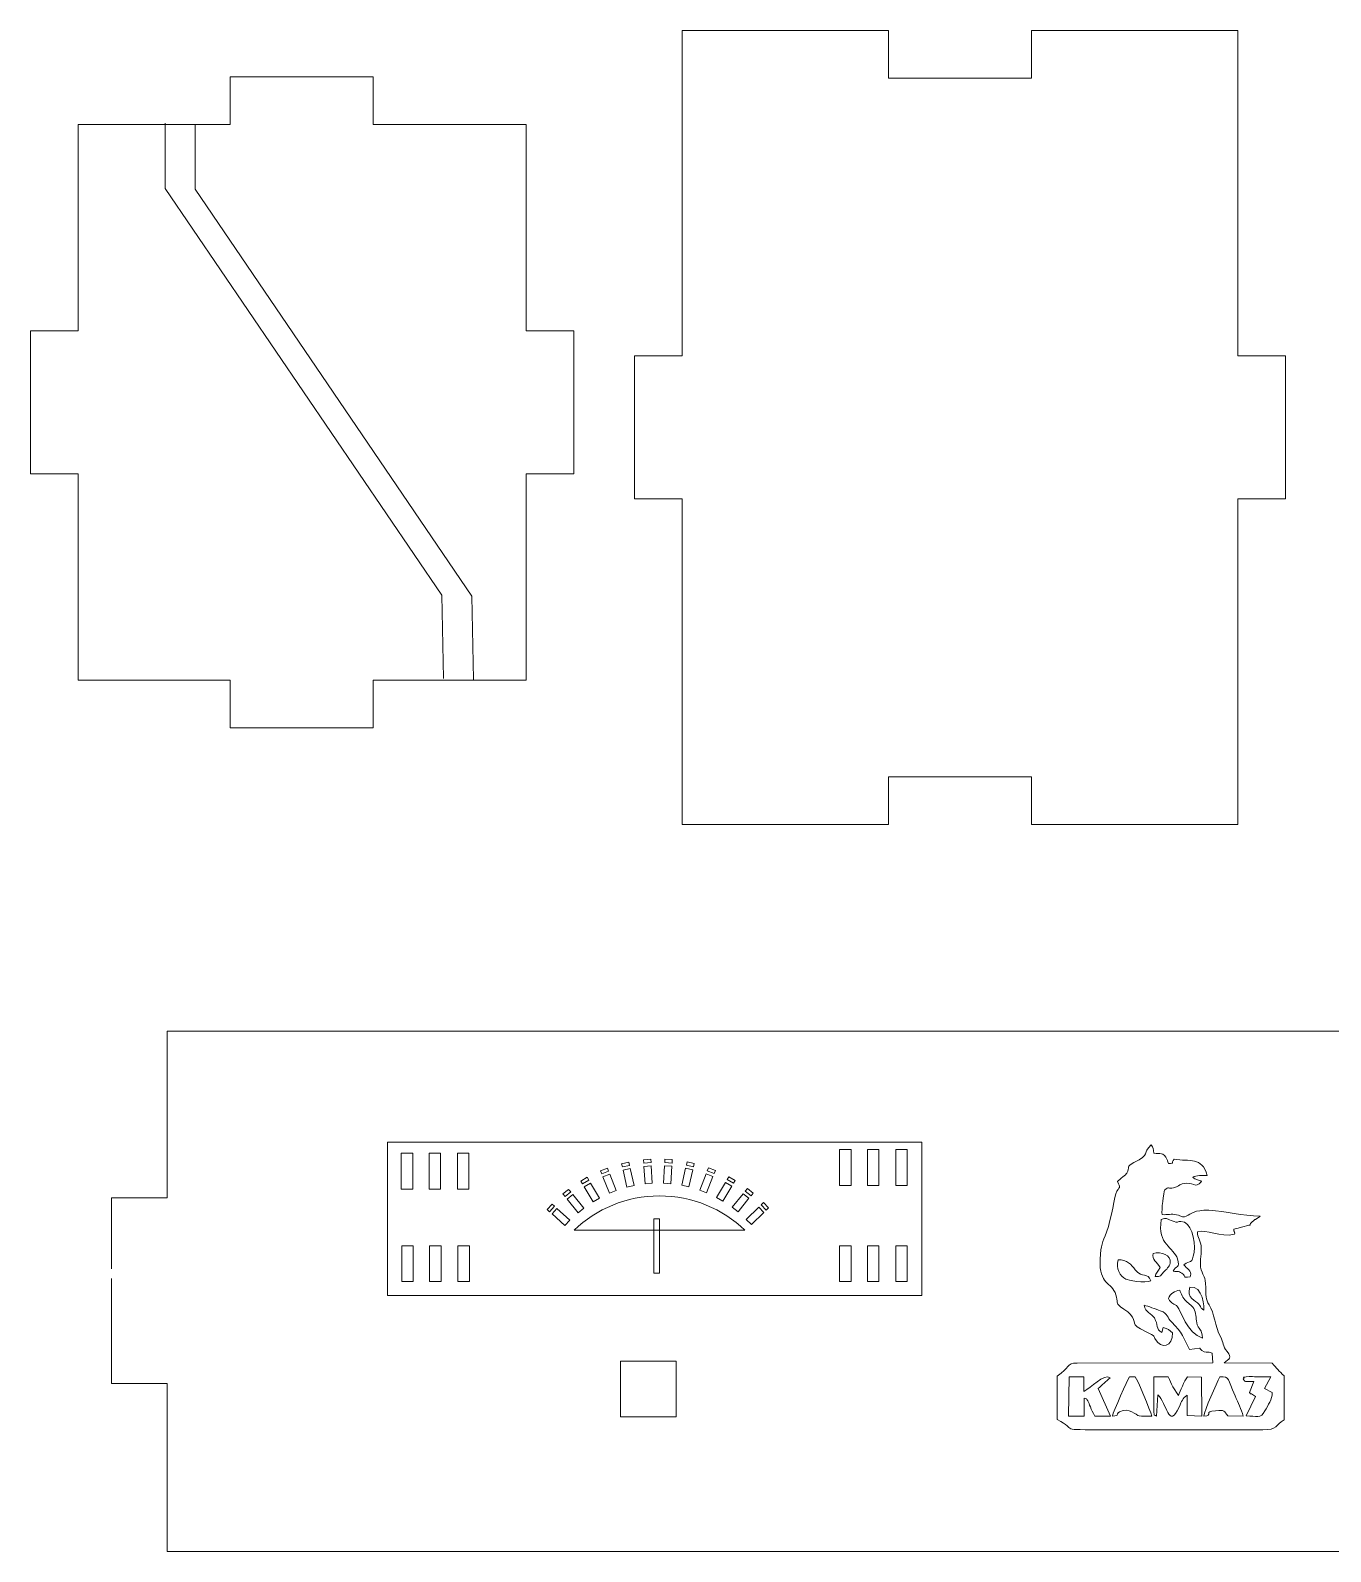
# Model space of a CAD drawing. Header units: centimetres. Extents: x -259 to 261, y 17 to 228.
# Drawn here: x -82.44 to -75.4, y 208.88 to 217.12 of the extents above; entities that cross this region are included whole.
import ezdxf

# ---------------------------------------------------------------- set-up
doc = ezdxf.new("R2010")
doc.units = ezdxf.units.CM
doc.header["$MEASUREMENT"] = 0
doc.layers.add('layer 1', color=7, linetype='Continuous')

msp = doc.modelspace()

# ---------------------------------------------------------------- linework, layer by layer
at = {"layer": 'layer 1', "color": 250, "lineweight": 9}
for points, knots in [([(-77.79334, 212.8159), (-77.79334, 212.8159), (-77.79334, 213.0739), (-77.79334, 213.0739), (-77.79334, 213.0739), (-77.79334, 213.0739), (-77.01934, 213.0739), (-77.01934, 213.0739), (-77.01934, 213.0739), (-77.01934, 213.0739), (-77.01934, 212.8159), (-77.01934, 212.8159), (-77.01934, 212.8159), (-77.01934, 212.8159), (-75.90134, 212.8159), (-75.90134, 212.8159), (-75.90134, 212.8159), (-75.90134, 212.8159), (-75.90134, 214.5789), (-75.90134, 214.5789), (-75.90134, 214.5789), (-75.90134, 214.5789), (-75.64334, 214.5789), (-75.64334, 214.5789), (-75.64334, 214.5789), (-75.64334, 214.5789), (-75.64334, 215.3529), (-75.64334, 215.3529), (-75.64334, 215.3529), (-75.64334, 215.3529), (-75.90134, 215.3529), (-75.90134, 215.3529), (-75.90134, 215.3529), (-75.90134, 215.3529), (-75.90134, 217.1159), (-75.90134, 217.1159), (-75.90134, 217.1159), (-75.90134, 217.1159), (-77.01934, 217.1159), (-77.01934, 217.1159), (-77.01934, 217.1159), (-77.01934, 217.1159), (-77.01934, 216.8579), (-77.01934, 216.8579), (-77.01934, 216.8579), (-77.01934, 216.8579), (-77.79334, 216.8579), (-77.79334, 216.8579), (-77.79334, 216.8579), (-77.79334, 216.8579), (-77.79334, 217.1159), (-77.79334, 217.1159), (-77.79334, 217.1159), (-77.79334, 217.1159), (-78.91134, 217.1159), (-78.91134, 217.1159), (-78.91134, 217.1159), (-78.91134, 217.1159), (-78.91134, 215.3529), (-78.91134, 215.3529), (-78.91134, 215.3529), (-78.91134, 215.3529), (-79.16934, 215.3529), (-79.16934, 215.3529), (-79.16934, 215.3529), (-79.16934, 215.3529), (-79.16934, 214.5789), (-79.16934, 214.5789), (-79.16934, 214.5789), (-79.16934, 214.5789), (-78.91134, 214.5789), (-78.91134, 214.5789), (-78.91134, 214.5789), (-78.91134, 214.5789), (-78.91134, 212.8159), (-78.91134, 212.8159), (-78.91134, 212.8159), (-78.91134, 212.8159), (-77.79334, 212.8159), (-77.79334, 212.8159)], [0, 0, 0, 0, 0.047619, 0.047619, 0.047619, 0.047619, 0.0952381, 0.0952381, 0.0952381, 0.0952381, 0.1428571, 0.1428571, 0.1428571, 0.1428571, 0.1904762, 0.1904762, 0.1904762, 0.1904762, 0.2380952, 0.2380952, 0.2380952, 0.2380952, 0.2857143, 0.2857143, 0.2857143, 0.2857143, 0.3333333, 0.3333333, 0.3333333, 0.3333333, 0.3809524, 0.3809524, 0.3809524, 0.3809524, 0.4285714, 0.4285714, 0.4285714, 0.4285714, 0.4761905, 0.4761905, 0.4761905, 0.4761905, 0.5238095, 0.5238095, 0.5238095, 0.5238095, 0.5714286, 0.5714286, 0.5714286, 0.5714286, 0.6190476, 0.6190476, 0.6190476, 0.6190476, 0.6666667, 0.6666667, 0.6666667, 0.6666667, 0.7142857, 0.7142857, 0.7142857, 0.7142857, 0.7619048, 0.7619048, 0.7619048, 0.7619048, 0.8095238, 0.8095238, 0.8095238, 0.8095238, 0.8571429, 0.8571429, 0.8571429, 0.8571429, 0.9047619, 0.9047619, 0.9047619, 0.9047619, 1, 1, 1, 1]), ([(-82.18498, 215.48892), (-82.18498, 215.48892), (-82.18498, 216.60692), (-82.18498, 216.60692), (-82.18498, 216.60692), (-82.18498, 216.60692), (-81.3602, 216.60692), (-81.3602, 216.60692), (-81.3602, 216.60692), (-81.3602, 216.60692), (-81.3602, 216.86492), (-81.3602, 216.86492), (-81.3602, 216.86492), (-81.3602, 216.86492), (-80.5862, 216.86492), (-80.5862, 216.86492), (-80.5862, 216.86492), (-80.5862, 216.86492), (-80.5862, 216.60692), (-80.5862, 216.60692), (-80.5862, 216.60692), (-80.5862, 216.60692), (-79.75713, 216.60692), (-79.75713, 216.60692), (-79.75713, 216.60692), (-79.75713, 216.60692), (-79.75713, 215.48892), (-79.75713, 215.48892), (-79.75713, 215.48892), (-79.75713, 215.48892), (-79.49914, 215.48892), (-79.49914, 215.48892), (-79.49914, 215.48892), (-79.49914, 215.48892), (-79.49914, 214.71492), (-79.49914, 214.71492), (-79.49914, 214.71492), (-79.49914, 214.71492), (-79.75713, 214.71492), (-79.75713, 214.71492), (-79.75713, 214.71492), (-79.75713, 214.71492), (-79.75713, 213.59692), (-79.75713, 213.59692), (-79.75713, 213.59692), (-79.75713, 213.59692), (-80.5862, 213.59692), (-80.5862, 213.59692), (-80.5862, 213.59692), (-80.5862, 213.59692), (-80.5862, 213.33892), (-80.5862, 213.33892), (-80.5862, 213.33892), (-80.5862, 213.33892), (-81.3602, 213.33892), (-81.3602, 213.33892), (-81.3602, 213.33892), (-81.3602, 213.33892), (-81.3602, 213.59692), (-81.3602, 213.59692), (-81.3602, 213.59692), (-81.3602, 213.59692), (-82.18498, 213.59692), (-82.18498, 213.59692), (-82.18498, 213.59692), (-82.18498, 213.59692), (-82.18498, 214.71492), (-82.18498, 214.71492), (-82.18498, 214.71492), (-82.18498, 214.71492), (-82.44298, 214.71492), (-82.44298, 214.71492), (-82.44298, 214.71492), (-82.44298, 214.71492), (-82.44298, 215.48892), (-82.44298, 215.48892), (-82.44298, 215.48892), (-82.44298, 215.48892), (-82.18498, 215.48892), (-82.18498, 215.48892)], [0, 0, 0, 0, 0.047619, 0.047619, 0.047619, 0.047619, 0.0952381, 0.0952381, 0.0952381, 0.0952381, 0.1428571, 0.1428571, 0.1428571, 0.1428571, 0.1904762, 0.1904762, 0.1904762, 0.1904762, 0.2380952, 0.2380952, 0.2380952, 0.2380952, 0.2857143, 0.2857143, 0.2857143, 0.2857143, 0.3333333, 0.3333333, 0.3333333, 0.3333333, 0.3809524, 0.3809524, 0.3809524, 0.3809524, 0.4285714, 0.4285714, 0.4285714, 0.4285714, 0.4761905, 0.4761905, 0.4761905, 0.4761905, 0.5238095, 0.5238095, 0.5238095, 0.5238095, 0.5714286, 0.5714286, 0.5714286, 0.5714286, 0.6190476, 0.6190476, 0.6190476, 0.6190476, 0.6666667, 0.6666667, 0.6666667, 0.6666667, 0.7142857, 0.7142857, 0.7142857, 0.7142857, 0.7619048, 0.7619048, 0.7619048, 0.7619048, 0.8095238, 0.8095238, 0.8095238, 0.8095238, 0.8571429, 0.8571429, 0.8571429, 0.8571429, 0.9047619, 0.9047619, 0.9047619, 0.9047619, 1, 1, 1, 1]), ([(-68.1186, 210.56806), (-68.1186, 210.56806), (-68.1186, 210.7946), (-68.1186, 210.7946), (-68.1186, 210.7946), (-68.1186, 210.7946), (-68.42049, 210.7946), (-68.42049, 210.7946), (-68.42049, 210.7946), (-68.42049, 210.7946), (-68.42049, 211.6954), (-68.42049, 211.6954), (-68.42049, 211.6954), (-68.42049, 211.6954), (-81.7023, 211.6954), (-81.7023, 211.6954), (-81.7023, 211.6954), (-81.7023, 211.6954), (-81.7023, 210.7946), (-81.7023, 210.7946), (-81.7023, 210.7946), (-81.7023, 210.7946), (-82.00414, 210.7946), (-82.00414, 210.7946), (-82.00414, 210.7946), (-82.00414, 210.7946), (-82.00414, 210.40879), (-82.00414, 210.40879)], [0, 0, 0, 0, 0.125, 0.125, 0.125, 0.125, 0.25, 0.25, 0.25, 0.25, 0.375, 0.375, 0.375, 0.375, 0.5, 0.5, 0.5, 0.5, 0.625, 0.625, 0.625, 0.625, 0.75, 0.75, 0.75, 0.75, 1, 1, 1, 1]), ([(-82.00414, 210.35718), (-82.00414, 210.35718), (-82.00414, 209.78815), (-82.00414, 209.78815), (-82.00414, 209.78815), (-82.00414, 209.78815), (-81.7023, 209.78815), (-81.7023, 209.78815), (-81.7023, 209.78815), (-81.7023, 209.78815), (-81.7023, 208.87798), (-81.7023, 208.87798), (-81.7023, 208.87798), (-81.7023, 208.87798), (-68.42049, 208.87798), (-68.42049, 208.87798), (-68.42049, 208.87798), (-68.42049, 208.87798), (-68.42049, 209.78815), (-68.42049, 209.78815), (-68.42049, 209.78815), (-68.42049, 209.78815), (-68.1186, 209.78815), (-68.1186, 209.78815), (-68.1186, 209.78815), (-68.1186, 209.78815), (-68.1186, 210.51646), (-68.1186, 210.51646)], [0, 0, 0, 0, 0.125, 0.125, 0.125, 0.125, 0.25, 0.25, 0.25, 0.25, 0.375, 0.375, 0.375, 0.375, 0.5, 0.5, 0.5, 0.5, 0.625, 0.625, 0.625, 0.625, 0.75, 0.75, 0.75, 0.75, 1, 1, 1, 1]), ([(-78.94363, 209.90863), (-78.94363, 209.90863), (-78.94363, 209.60681), (-78.94363, 209.60681), (-78.94363, 209.60681), (-78.94363, 209.60681), (-79.24551, 209.60681), (-79.24551, 209.60681), (-79.24551, 209.60681), (-79.24551, 209.60681), (-79.24551, 209.90863), (-79.24551, 209.90863), (-79.24551, 209.90863), (-79.24551, 209.90863), (-78.94363, 209.90863), (-78.94363, 209.90863)], [0, 0, 0, 0, 0.2, 0.2, 0.2, 0.2, 0.4, 0.4, 0.4, 0.4, 0.6, 0.6, 0.6, 0.6, 1, 1, 1, 1])]:
    msp.add_open_spline(points, degree=3, knots=knots, dxfattribs=at)
at = {"layer": 'layer 1', "color": 2, "lineweight": 9}
for points, knots in [([(-80.20484, 213.60624), (-80.20484, 213.60624), (-80.21463, 214.05676), (-80.21463, 214.05676), (-80.21463, 214.05676), (-80.21463, 214.05676), (-81.71311, 216.2604), (-81.71311, 216.2604), (-81.71311, 216.2604), (-81.71311, 216.2604), (-81.71311, 216.61298), (-81.71311, 216.61298)], [0, 0, 0, 0, 0.25, 0.25, 0.25, 0.25, 0.5, 0.5, 0.5, 0.5, 1, 1, 1, 1]), ([(-80.0416, 213.60134), (-80.0416, 213.60134), (-80.05139, 214.05186), (-80.05139, 214.05186), (-80.05139, 214.05186), (-80.05139, 214.05186), (-81.54988, 216.25551), (-81.54988, 216.25551), (-81.54988, 216.25551), (-81.54988, 216.25551), (-81.54988, 216.60808), (-81.54988, 216.60808)], [0, 0, 0, 0, 0.25, 0.25, 0.25, 0.25, 0.5, 0.5, 0.5, 0.5, 1, 1, 1, 1]), ([(-77.6127, 211.09452), (-77.6127, 211.09452), (-77.6127, 210.264), (-77.6127, 210.264), (-77.6127, 210.264), (-77.6127, 210.264), (-80.50817, 210.264), (-80.50817, 210.264), (-80.50817, 210.264), (-80.50817, 210.264), (-80.50817, 211.09452), (-80.50817, 211.09452), (-80.50817, 211.09452), (-80.50817, 211.09452), (-77.6127, 211.09452), (-77.6127, 211.09452)], [0, 0, 0, 0, 0.2, 0.2, 0.2, 0.2, 0.4, 0.4, 0.4, 0.4, 0.6, 0.6, 0.6, 0.6, 1, 1, 1, 1]), ([(-75.78409, 210.69102), (-75.78299, 210.69184), (-75.78094, 210.6935), (-75.77968, 210.69501), (-75.77968, 210.69501), (-75.88267, 210.69477), (-75.96109, 210.72327), (-76.05779, 210.72616), (-76.05779, 210.72616), (-76.14048, 210.72863), (-76.14969, 210.70812), (-76.18203, 210.69413), (-76.18203, 210.69413), (-76.20724, 210.68323), (-76.20355, 210.69621), (-76.233, 210.70229), (-76.233, 210.70229), (-76.26359, 210.70859), (-76.28043, 210.70052), (-76.31217, 210.70275), (-76.31217, 210.70275), (-76.31395, 210.72657), (-76.30609, 210.82205), (-76.29629, 210.83645), (-76.29629, 210.83645), (-76.27493, 210.85587), (-76.28018, 210.84173), (-76.24908, 210.84835), (-76.24908, 210.84835), (-76.22131, 210.85426), (-76.22433, 210.86275), (-76.20218, 210.86894), (-76.20218, 210.86894), (-76.13986, 210.88632), (-76.13469, 210.837), (-76.09901, 210.88286), (-76.09901, 210.88286), (-76.10079, 210.88404), (-76.10388, 210.88711), (-76.10491, 210.88538), (-76.10491, 210.88538), (-76.10494, 210.88533), (-76.13363, 210.89302), (-76.14484, 210.9047), (-76.14484, 210.9047), (-76.12544, 210.91704), (-76.09612, 210.91311), (-76.06764, 210.9153), (-76.06764, 210.9153), (-76.09657, 211.01956), (-76.16126, 210.98737), (-76.24723, 211.00359), (-76.24723, 211.00359), (-76.26553, 210.97703), (-76.24147, 210.98272), (-76.27636, 210.97888), (-76.27636, 210.97888), (-76.28624, 210.9962), (-76.28078, 210.99361), (-76.2835, 210.99939), (-76.2835, 210.99939), (-76.30523, 211.04546), (-76.32321, 211.02914), (-76.3563, 211.03536), (-76.3563, 211.03536), (-76.35958, 211.059), (-76.35681, 211.06547), (-76.37102, 211.0802), (-76.37102, 211.0802), (-76.42232, 211.0349), (-76.3716, 211.02995), (-76.46478, 210.9843), (-76.46478, 210.9843), (-76.51029, 210.962), (-76.48242, 210.96071), (-76.50287, 210.92712), (-76.50287, 210.92712), (-76.50696, 210.92042), (-76.5413, 210.89411), (-76.5536, 210.88286), (-76.5536, 210.88286), (-76.53909, 210.84178), (-76.53706, 210.86214), (-76.55675, 210.8291), (-76.55675, 210.8291), (-76.57015, 210.80662), (-76.58451, 210.68171), (-76.61297, 210.60796), (-76.61297, 210.60796), (-76.63639, 210.54728), (-76.64287, 210.54612), (-76.64731, 210.46076), (-76.64731, 210.46076), (-76.65459, 210.32082), (-76.58554, 210.34048), (-76.562, 210.26897), (-76.562, 210.26897), (-76.54819, 210.22699), (-76.56753, 210.22707), (-76.53497, 210.20187), (-76.53497, 210.20187), (-76.51149, 210.18368), (-76.50368, 210.18519), (-76.48508, 210.16422), (-76.48508, 210.16422), (-76.44063, 210.11411), (-76.49635, 210.11428), (-76.39873, 210.06851), (-76.39873, 210.06851), (-76.34179, 210.04182), (-76.35996, 210.04703), (-76.34721, 210.02561), (-76.34721, 210.02561), (-76.31716, 209.9752), (-76.25293, 209.98431), (-76.25461, 210.06257), (-76.25461, 210.06257), (-76.27193, 210.0775), (-76.27942, 210.0847), (-76.30548, 210.09154)], [0, 0, 0, 0, 0.0322581, 0.0322581, 0.0322581, 0.0322581, 0.0645161, 0.0645161, 0.0645161, 0.0645161, 0.0967742, 0.0967742, 0.0967742, 0.0967742, 0.1290323, 0.1290323, 0.1290323, 0.1290323, 0.1612903, 0.1612903, 0.1612903, 0.1612903, 0.1935484, 0.1935484, 0.1935484, 0.1935484, 0.2258065, 0.2258065, 0.2258065, 0.2258065, 0.2580645, 0.2580645, 0.2580645, 0.2580645, 0.2903226, 0.2903226, 0.2903226, 0.2903226, 0.3225806, 0.3225806, 0.3225806, 0.3225806, 0.3548387, 0.3548387, 0.3548387, 0.3548387, 0.3870968, 0.3870968, 0.3870968, 0.3870968, 0.4193548, 0.4193548, 0.4193548, 0.4193548, 0.4516129, 0.4516129, 0.4516129, 0.4516129, 0.483871, 0.483871, 0.483871, 0.483871, 0.516129, 0.516129, 0.516129, 0.516129, 0.5483871, 0.5483871, 0.5483871, 0.5483871, 0.5806452, 0.5806452, 0.5806452, 0.5806452, 0.6129032, 0.6129032, 0.6129032, 0.6129032, 0.6451613, 0.6451613, 0.6451613, 0.6451613, 0.6774194, 0.6774194, 0.6774194, 0.6774194, 0.7096774, 0.7096774, 0.7096774, 0.7096774, 0.7419355, 0.7419355, 0.7419355, 0.7419355, 0.7741935, 0.7741935, 0.7741935, 0.7741935, 0.8064516, 0.8064516, 0.8064516, 0.8064516, 0.8387097, 0.8387097, 0.8387097, 0.8387097, 0.8709677, 0.8709677, 0.8709677, 0.8709677, 0.9032258, 0.9032258, 0.9032258, 0.9032258, 0.9354839, 0.9354839, 0.9354839, 0.9354839, 1, 1, 1, 1]), ([(-80.37166, 210.84139), (-80.37166, 210.84139), (-80.43423, 210.84139), (-80.43423, 210.84139), (-80.43423, 210.84139), (-80.43423, 210.84139), (-80.43423, 211.0348), (-80.43423, 211.0348), (-80.43423, 211.0348), (-80.43423, 211.0348), (-80.37166, 211.0348), (-80.37166, 211.0348), (-80.37166, 211.0348), (-80.37166, 211.0348), (-80.37166, 210.84139), (-80.37166, 210.84139)], [0, 0, 0, 0, 0.2, 0.2, 0.2, 0.2, 0.4, 0.4, 0.4, 0.4, 0.6, 0.6, 0.6, 0.6, 1, 1, 1, 1]), ([(-80.2209, 210.84146), (-80.2209, 210.84146), (-80.28347, 210.84146), (-80.28347, 210.84146), (-80.28347, 210.84146), (-80.28347, 210.84146), (-80.28347, 211.03486), (-80.28347, 211.03486), (-80.28347, 211.03486), (-80.28347, 211.03486), (-80.2209, 211.03486), (-80.2209, 211.03486), (-80.2209, 211.03486), (-80.2209, 211.03486), (-80.2209, 210.84146), (-80.2209, 210.84146)], [0, 0, 0, 0, 0.2, 0.2, 0.2, 0.2, 0.4, 0.4, 0.4, 0.4, 0.6, 0.6, 0.6, 0.6, 1, 1, 1, 1]), ([(-80.12989, 210.84146), (-80.12989, 210.84146), (-80.12989, 211.03486), (-80.12989, 211.03486), (-80.12989, 211.03486), (-80.12989, 211.03486), (-80.06731, 211.03486), (-80.06731, 211.03486), (-80.06731, 211.03486), (-80.06731, 211.03486), (-80.06731, 210.84146), (-80.06731, 210.84146), (-80.06731, 210.84146), (-80.06731, 210.84146), (-80.12989, 210.84146), (-80.12989, 210.84146)], [0, 0, 0, 0, 0.2, 0.2, 0.2, 0.2, 0.4, 0.4, 0.4, 0.4, 0.6, 0.6, 0.6, 0.6, 1, 1, 1, 1]), ([(-79.23595, 210.96093), (-79.23595, 210.96093), (-79.23992, 210.9787), (-79.23992, 210.9787), (-79.23992, 210.9787), (-79.23992, 210.9787), (-79.20117, 210.98731), (-79.20117, 210.98731), (-79.20117, 210.98731), (-79.20117, 210.98731), (-79.19723, 210.96955), (-79.19723, 210.96955), (-79.19723, 210.96955), (-79.19723, 210.96955), (-79.23595, 210.96093), (-79.23595, 210.96093)], [0, 0, 0, 0, 0.2, 0.2, 0.2, 0.2, 0.4, 0.4, 0.4, 0.4, 0.6, 0.6, 0.6, 0.6, 1, 1, 1, 1]), ([(-79.11985, 210.98185), (-79.11985, 210.98185), (-79.12096, 211.00002), (-79.12096, 211.00002), (-79.12096, 211.00002), (-79.12096, 211.00002), (-79.08134, 211.00239), (-79.08134, 211.00239), (-79.08134, 211.00239), (-79.08134, 211.00239), (-79.08026, 210.98423), (-79.08026, 210.98423), (-79.08026, 210.98423), (-79.08026, 210.98423), (-79.11985, 210.98185), (-79.11985, 210.98185)], [0, 0, 0, 0, 0.2, 0.2, 0.2, 0.2, 0.4, 0.4, 0.4, 0.4, 0.6, 0.6, 0.6, 0.6, 1, 1, 1, 1]), ([(-79.00641, 210.98461), (-79.00641, 210.98461), (-79.00531, 211.00279), (-79.00531, 211.00279), (-79.00531, 211.00279), (-79.00531, 211.00279), (-78.9657, 211.00041), (-78.9657, 211.00041), (-78.9657, 211.00041), (-78.9657, 211.00041), (-78.9668, 210.98225), (-78.9668, 210.98225), (-78.9668, 210.98225), (-78.9668, 210.98225), (-79.00641, 210.98461), (-79.00641, 210.98461)], [0, 0, 0, 0, 0.2, 0.2, 0.2, 0.2, 0.4, 0.4, 0.4, 0.4, 0.6, 0.6, 0.6, 0.6, 1, 1, 1, 1]), ([(-78.88928, 210.97103), (-78.88928, 210.97103), (-78.88532, 210.98881), (-78.88532, 210.98881), (-78.88532, 210.98881), (-78.88532, 210.98881), (-78.84658, 210.98019), (-78.84658, 210.98019), (-78.84658, 210.98019), (-78.84658, 210.98019), (-78.85054, 210.96241), (-78.85054, 210.96241), (-78.85054, 210.96241), (-78.85054, 210.96241), (-78.88928, 210.97103), (-78.88928, 210.97103)], [0, 0, 0, 0, 0.2, 0.2, 0.2, 0.2, 0.4, 0.4, 0.4, 0.4, 0.6, 0.6, 0.6, 0.6, 1, 1, 1, 1]), ([(-77.99673, 210.86123), (-77.99673, 210.86123), (-78.0593, 210.86123), (-78.0593, 210.86123), (-78.0593, 210.86123), (-78.0593, 210.86123), (-78.0593, 211.05464), (-78.0593, 211.05464), (-78.0593, 211.05464), (-78.0593, 211.05464), (-77.99673, 211.05464), (-77.99673, 211.05464), (-77.99673, 211.05464), (-77.99673, 211.05464), (-77.99673, 210.86123), (-77.99673, 210.86123)], [0, 0, 0, 0, 0.2, 0.2, 0.2, 0.2, 0.4, 0.4, 0.4, 0.4, 0.6, 0.6, 0.6, 0.6, 1, 1, 1, 1]), ([(-77.84597, 210.8613), (-77.84597, 210.8613), (-77.90854, 210.8613), (-77.90854, 210.8613), (-77.90854, 210.8613), (-77.90854, 210.8613), (-77.90854, 211.0547), (-77.90854, 211.0547), (-77.90854, 211.0547), (-77.90854, 211.0547), (-77.84597, 211.0547), (-77.84597, 211.0547), (-77.84597, 211.0547), (-77.84597, 211.0547), (-77.84597, 210.8613), (-77.84597, 210.8613)], [0, 0, 0, 0, 0.2, 0.2, 0.2, 0.2, 0.4, 0.4, 0.4, 0.4, 0.6, 0.6, 0.6, 0.6, 1, 1, 1, 1]), ([(-77.75495, 210.8613), (-77.75495, 210.8613), (-77.75495, 211.0547), (-77.75495, 211.0547), (-77.75495, 211.0547), (-77.75495, 211.0547), (-77.69238, 211.0547), (-77.69238, 211.0547), (-77.69238, 211.0547), (-77.69238, 211.0547), (-77.69238, 210.8613), (-77.69238, 210.8613), (-77.69238, 210.8613), (-77.69238, 210.8613), (-77.75495, 210.8613), (-77.75495, 210.8613)], [0, 0, 0, 0, 0.2, 0.2, 0.2, 0.2, 0.4, 0.4, 0.4, 0.4, 0.6, 0.6, 0.6, 0.6, 1, 1, 1, 1]), ([(-79.4515, 210.86908), (-79.4515, 210.86908), (-79.4607, 210.88479), (-79.4607, 210.88479), (-79.4607, 210.88479), (-79.4607, 210.88479), (-79.42646, 210.90483), (-79.42646, 210.90483), (-79.42646, 210.90483), (-79.42646, 210.90483), (-79.41727, 210.88912), (-79.41727, 210.88912), (-79.41727, 210.88912), (-79.41727, 210.88912), (-79.4515, 210.86908), (-79.4515, 210.86908)], [0, 0, 0, 0, 0.2, 0.2, 0.2, 0.2, 0.4, 0.4, 0.4, 0.4, 0.6, 0.6, 0.6, 0.6, 1, 1, 1, 1]), ([(-79.3473, 210.92302), (-79.3473, 210.92302), (-79.35399, 210.93997), (-79.35399, 210.93997), (-79.35399, 210.93997), (-79.35399, 210.93997), (-79.31708, 210.95451), (-79.31708, 210.95451), (-79.31708, 210.95451), (-79.31708, 210.95451), (-79.31039, 210.93758), (-79.31039, 210.93758), (-79.31039, 210.93758), (-79.31039, 210.93758), (-79.3473, 210.92302), (-79.3473, 210.92302)], [0, 0, 0, 0, 0.2, 0.2, 0.2, 0.2, 0.4, 0.4, 0.4, 0.4, 0.6, 0.6, 0.6, 0.6, 1, 1, 1, 1]), ([(-79.34083, 210.9066), (-79.34083, 210.9066), (-79.30392, 210.92115), (-79.30392, 210.92115), (-79.30392, 210.92115), (-79.30392, 210.92115), (-79.26927, 210.83327), (-79.26927, 210.83327), (-79.26927, 210.83327), (-79.26927, 210.83327), (-79.30618, 210.81871), (-79.30618, 210.81871), (-79.30618, 210.81871), (-79.30618, 210.81871), (-79.34083, 210.9066), (-79.34083, 210.9066)], [0, 0, 0, 0, 0.2, 0.2, 0.2, 0.2, 0.4, 0.4, 0.4, 0.4, 0.6, 0.6, 0.6, 0.6, 1, 1, 1, 1]), ([(-79.23212, 210.94369), (-79.23212, 210.94369), (-79.1934, 210.95231), (-79.1934, 210.95231), (-79.1934, 210.95231), (-79.1934, 210.95231), (-79.17286, 210.86009), (-79.17286, 210.86009), (-79.17286, 210.86009), (-79.17286, 210.86009), (-79.21159, 210.85148), (-79.21159, 210.85148), (-79.21159, 210.85148), (-79.21159, 210.85148), (-79.23212, 210.94369), (-79.23212, 210.94369)], [0, 0, 0, 0, 0.2, 0.2, 0.2, 0.2, 0.4, 0.4, 0.4, 0.4, 0.6, 0.6, 0.6, 0.6, 1, 1, 1, 1]), ([(-79.11881, 210.96422), (-79.11881, 210.96422), (-79.07919, 210.9666), (-79.07919, 210.9666), (-79.07919, 210.9666), (-79.07919, 210.9666), (-79.07355, 210.87229), (-79.07355, 210.87229), (-79.07355, 210.87229), (-79.07355, 210.87229), (-79.11316, 210.86992), (-79.11316, 210.86992), (-79.11316, 210.86992), (-79.11316, 210.86992), (-79.11881, 210.96422), (-79.11881, 210.96422)], [0, 0, 0, 0, 0.2, 0.2, 0.2, 0.2, 0.4, 0.4, 0.4, 0.4, 0.6, 0.6, 0.6, 0.6, 1, 1, 1, 1]), ([(-79.00746, 210.96698), (-79.00746, 210.96698), (-78.96786, 210.96462), (-78.96786, 210.96462), (-78.96786, 210.96462), (-78.96786, 210.96462), (-78.9735, 210.87031), (-78.9735, 210.87031), (-78.9735, 210.87031), (-78.9735, 210.87031), (-79.01312, 210.87269), (-79.01312, 210.87269), (-79.01312, 210.87269), (-79.01312, 210.87269), (-79.00746, 210.96698), (-79.00746, 210.96698)], [0, 0, 0, 0, 0.2, 0.2, 0.2, 0.2, 0.4, 0.4, 0.4, 0.4, 0.6, 0.6, 0.6, 0.6, 1, 1, 1, 1]), ([(-78.89312, 210.95381), (-78.89312, 210.95381), (-78.85438, 210.94517), (-78.85438, 210.94517), (-78.85438, 210.94517), (-78.85438, 210.94517), (-78.87491, 210.85297), (-78.87491, 210.85297), (-78.87491, 210.85297), (-78.87491, 210.85297), (-78.91363, 210.86159), (-78.91363, 210.86159), (-78.91363, 210.86159), (-78.91363, 210.86159), (-78.89312, 210.95381), (-78.89312, 210.95381)], [0, 0, 0, 0, 0.2, 0.2, 0.2, 0.2, 0.4, 0.4, 0.4, 0.4, 0.6, 0.6, 0.6, 0.6, 1, 1, 1, 1]), ([(-78.78226, 210.92367), (-78.78226, 210.92367), (-78.74535, 210.90913), (-78.74535, 210.90913), (-78.74535, 210.90913), (-78.74535, 210.90913), (-78.78, 210.82124), (-78.78, 210.82124), (-78.78, 210.82124), (-78.78, 210.82124), (-78.81691, 210.8358), (-78.81691, 210.8358), (-78.81691, 210.8358), (-78.81691, 210.8358), (-78.78226, 210.92367), (-78.78226, 210.92367)], [0, 0, 0, 0, 0.2, 0.2, 0.2, 0.2, 0.4, 0.4, 0.4, 0.4, 0.6, 0.6, 0.6, 0.6, 1, 1, 1, 1]), ([(-78.77578, 210.9401), (-78.77578, 210.9401), (-78.76912, 210.95703), (-78.76912, 210.95703), (-78.76912, 210.95703), (-78.76912, 210.95703), (-78.73221, 210.94248), (-78.73221, 210.94248), (-78.73221, 210.94248), (-78.73221, 210.94248), (-78.73887, 210.92554), (-78.73887, 210.92554), (-78.73887, 210.92554), (-78.73887, 210.92554), (-78.77578, 210.9401), (-78.77578, 210.9401)], [0, 0, 0, 0, 0.2, 0.2, 0.2, 0.2, 0.4, 0.4, 0.4, 0.4, 0.6, 0.6, 0.6, 0.6, 1, 1, 1, 1]), ([(-78.66845, 210.89259), (-78.66845, 210.89259), (-78.65925, 210.9083), (-78.65925, 210.9083), (-78.65925, 210.9083), (-78.65925, 210.9083), (-78.62501, 210.88825), (-78.62501, 210.88825), (-78.62501, 210.88825), (-78.62501, 210.88825), (-78.63421, 210.87254), (-78.63421, 210.87254), (-78.63421, 210.87254), (-78.63421, 210.87254), (-78.66845, 210.89259), (-78.66845, 210.89259)], [0, 0, 0, 0, 0.2, 0.2, 0.2, 0.2, 0.4, 0.4, 0.4, 0.4, 0.6, 0.6, 0.6, 0.6, 1, 1, 1, 1]), ([(-79.54631, 210.80045), (-79.54631, 210.80045), (-79.55776, 210.8146), (-79.55776, 210.8146), (-79.55776, 210.8146), (-79.55776, 210.8146), (-79.52692, 210.83958), (-79.52692, 210.83958), (-79.52692, 210.83958), (-79.52692, 210.83958), (-79.51547, 210.82543), (-79.51547, 210.82543), (-79.51547, 210.82543), (-79.51547, 210.82543), (-79.54631, 210.80045), (-79.54631, 210.80045)], [0, 0, 0, 0, 0.2, 0.2, 0.2, 0.2, 0.4, 0.4, 0.4, 0.4, 0.6, 0.6, 0.6, 0.6, 1, 1, 1, 1]), ([(-79.53519, 210.78675), (-79.53519, 210.78675), (-79.50437, 210.81172), (-79.50437, 210.81172), (-79.50437, 210.81172), (-79.50437, 210.81172), (-79.4449, 210.7383), (-79.4449, 210.7383), (-79.4449, 210.7383), (-79.4449, 210.7383), (-79.47572, 210.71333), (-79.47572, 210.71333), (-79.47572, 210.71333), (-79.47572, 210.71333), (-79.53519, 210.78675), (-79.53519, 210.78675)], [0, 0, 0, 0, 0.2, 0.2, 0.2, 0.2, 0.4, 0.4, 0.4, 0.4, 0.6, 0.6, 0.6, 0.6, 1, 1, 1, 1]), ([(-79.4426, 210.85384), (-79.4426, 210.85384), (-79.40835, 210.87388), (-79.40835, 210.87388), (-79.40835, 210.87388), (-79.40835, 210.87388), (-79.36062, 210.79234), (-79.36062, 210.79234), (-79.36062, 210.79234), (-79.36062, 210.79234), (-79.39487, 210.77231), (-79.39487, 210.77231), (-79.39487, 210.77231), (-79.39487, 210.77231), (-79.4426, 210.85384), (-79.4426, 210.85384)], [0, 0, 0, 0, 0.2, 0.2, 0.2, 0.2, 0.4, 0.4, 0.4, 0.4, 0.6, 0.6, 0.6, 0.6, 1, 1, 1, 1]), ([(-78.67735, 210.87736), (-78.67735, 210.87736), (-78.64313, 210.8573), (-78.64313, 210.8573), (-78.64313, 210.8573), (-78.64313, 210.8573), (-78.69087, 210.77578), (-78.69087, 210.77578), (-78.69087, 210.77578), (-78.69087, 210.77578), (-78.72509, 210.79583), (-78.72509, 210.79583), (-78.72509, 210.79583), (-78.72509, 210.79583), (-78.67735, 210.87736), (-78.67735, 210.87736)], [0, 0, 0, 0, 0.2, 0.2, 0.2, 0.2, 0.4, 0.4, 0.4, 0.4, 0.6, 0.6, 0.6, 0.6, 1, 1, 1, 1]), ([(-78.58079, 210.81605), (-78.58079, 210.81605), (-78.54995, 210.79109), (-78.54995, 210.79109), (-78.54995, 210.79109), (-78.54995, 210.79109), (-78.60939, 210.71766), (-78.60939, 210.71766), (-78.60939, 210.71766), (-78.60939, 210.71766), (-78.64023, 210.74264), (-78.64023, 210.74264), (-78.64023, 210.74264), (-78.64023, 210.74264), (-78.58079, 210.81605), (-78.58079, 210.81605)], [0, 0, 0, 0, 0.2, 0.2, 0.2, 0.2, 0.4, 0.4, 0.4, 0.4, 0.6, 0.6, 0.6, 0.6, 1, 1, 1, 1]), ([(-78.56969, 210.82978), (-78.56969, 210.82978), (-78.55823, 210.84393), (-78.55823, 210.84393), (-78.55823, 210.84393), (-78.55823, 210.84393), (-78.52739, 210.81895), (-78.52739, 210.81895), (-78.52739, 210.81895), (-78.52739, 210.81895), (-78.53885, 210.80481), (-78.53885, 210.80481), (-78.53885, 210.80481), (-78.53885, 210.80481), (-78.56969, 210.82978), (-78.56969, 210.82978)], [0, 0, 0, 0, 0.2, 0.2, 0.2, 0.2, 0.4, 0.4, 0.4, 0.4, 0.6, 0.6, 0.6, 0.6, 1, 1, 1, 1]), ([(-79.64334, 210.73097), (-79.64334, 210.73097), (-79.61661, 210.76029), (-79.61661, 210.76029), (-79.61661, 210.76029), (-79.61661, 210.76029), (-79.60315, 210.74803), (-79.60315, 210.74803), (-79.60315, 210.74803), (-79.60315, 210.74803), (-79.62991, 210.71872), (-79.62991, 210.71872), (-79.62991, 210.71872), (-79.62991, 210.71872), (-79.64334, 210.73097), (-79.64334, 210.73097)], [0, 0, 0, 0, 0.2, 0.2, 0.2, 0.2, 0.4, 0.4, 0.4, 0.4, 0.6, 0.6, 0.6, 0.6, 1, 1, 1, 1]), ([(-79.61684, 210.70682), (-79.61684, 210.70682), (-79.59012, 210.73613), (-79.59012, 210.73613), (-79.59012, 210.73613), (-79.59012, 210.73613), (-79.52032, 210.67246), (-79.52032, 210.67246), (-79.52032, 210.67246), (-79.52032, 210.67246), (-79.54707, 210.64315), (-79.54707, 210.64315), (-79.54707, 210.64315), (-79.54707, 210.64315), (-79.61684, 210.70682), (-79.61684, 210.70682)], [0, 0, 0, 0, 0.2, 0.2, 0.2, 0.2, 0.4, 0.4, 0.4, 0.4, 0.6, 0.6, 0.6, 0.6, 1, 1, 1, 1]), ([(-78.57262, 210.61884), (-78.6929, 210.73382), (-78.85568, 210.80441), (-79.03487, 210.80441), (-79.03487, 210.80441), (-79.21408, 210.80441), (-79.37685, 210.73381), (-79.49712, 210.61884)], [0, 0, 0, 0, 0.3333333, 0.3333333, 0.3333333, 0.3333333, 1, 1, 1, 1]), ([(-78.49734, 210.74326), (-78.49734, 210.74326), (-78.4695, 210.71498), (-78.4695, 210.71498), (-78.4695, 210.71498), (-78.4695, 210.71498), (-78.53685, 210.64872), (-78.53685, 210.64872), (-78.53685, 210.64872), (-78.53685, 210.64872), (-78.56466, 210.67701), (-78.56466, 210.67701), (-78.56466, 210.67701), (-78.56466, 210.67701), (-78.49734, 210.74326), (-78.49734, 210.74326)], [0, 0, 0, 0, 0.2, 0.2, 0.2, 0.2, 0.4, 0.4, 0.4, 0.4, 0.6, 0.6, 0.6, 0.6, 1, 1, 1, 1]), ([(-78.48475, 210.75565), (-78.48475, 210.75565), (-78.47175, 210.76841), (-78.47175, 210.76841), (-78.47175, 210.76841), (-78.47175, 210.76841), (-78.44394, 210.74012), (-78.44394, 210.74012), (-78.44394, 210.74012), (-78.44394, 210.74012), (-78.45691, 210.72736), (-78.45691, 210.72736), (-78.45691, 210.72736), (-78.45691, 210.72736), (-78.48475, 210.75565), (-78.48475, 210.75565)], [0, 0, 0, 0, 0.2, 0.2, 0.2, 0.2, 0.4, 0.4, 0.4, 0.4, 0.6, 0.6, 0.6, 0.6, 1, 1, 1, 1]), ([(-79.03487, 210.67926), (-79.03487, 210.67926), (-79.06616, 210.67926), (-79.06616, 210.67926), (-79.06616, 210.67926), (-79.06616, 210.67926), (-79.06616, 210.38631), (-79.06616, 210.38631), (-79.06616, 210.38631), (-79.06616, 210.38631), (-79.03487, 210.38631), (-79.03487, 210.38631), (-79.03487, 210.38631), (-79.03487, 210.38631), (-79.03487, 210.67926), (-79.03487, 210.67926)], [0, 0, 0, 0, 0.2, 0.2, 0.2, 0.2, 0.4, 0.4, 0.4, 0.4, 0.6, 0.6, 0.6, 0.6, 1, 1, 1, 1]), ([(-76.15985, 210.36672), (-76.14568, 210.40476), (-76.18061, 210.40693), (-76.19327, 210.43142), (-76.19327, 210.43142), (-76.1597, 210.45774), (-76.14842, 210.43195), (-76.13882, 210.49758), (-76.13882, 210.49758), (-76.12845, 210.56831), (-76.15639, 210.66699), (-76.20965, 210.66623), (-76.20965, 210.66623), (-76.24214, 210.66576), (-76.21288, 210.6527), (-76.26227, 210.6708), (-76.26227, 210.6708), (-76.29019, 210.68103), (-76.28558, 210.68785), (-76.31631, 210.67556), (-76.31631, 210.67556), (-76.3397, 210.54005), (-76.24773, 210.52574), (-76.22821, 210.46367), (-76.22821, 210.46367), (-76.2114, 210.41017), (-76.23932, 210.4289), (-76.25123, 210.39643), (-76.25123, 210.39643), (-76.22347, 210.39039), (-76.22838, 210.40019), (-76.20516, 210.38588), (-76.20516, 210.38588), (-76.17444, 210.36695), (-76.20817, 210.35937), (-76.15985, 210.36672)], [0, 0, 0, 0, 0.1, 0.1, 0.1, 0.1, 0.2, 0.2, 0.2, 0.2, 0.3, 0.3, 0.3, 0.3, 0.4, 0.4, 0.4, 0.4, 0.5, 0.5, 0.5, 0.5, 0.6, 0.6, 0.6, 0.6, 0.7, 0.7, 0.7, 0.7, 0.8, 0.8, 0.8, 0.8, 1, 1, 1, 1]), ([(-75.97637, 209.89958), (-75.94651, 209.92251), (-75.93048, 209.92545), (-75.95994, 209.96084), (-75.95994, 209.96084), (-75.98621, 209.99239), (-75.97755, 210.0082), (-75.99597, 210.04199), (-75.99597, 210.04199), (-76.02599, 210.09707), (-76.02704, 210.16863), (-76.05694, 210.21412), (-76.05694, 210.21412), (-76.07606, 210.2432), (-76.0742, 210.2702), (-76.07509, 210.30791), (-76.07509, 210.30791), (-76.07671, 210.37689), (-76.08765, 210.36168), (-76.10006, 210.40425), (-76.10006, 210.40425), (-76.11099, 210.44173), (-76.09819, 210.481), (-76.09932, 210.51927), (-76.09932, 210.51927), (-76.10069, 210.56548), (-76.12239, 210.57556), (-76.11909, 210.60947), (-76.11909, 210.60947), (-76.07259, 210.62488), (-75.99827, 210.57706), (-75.91958, 210.59636), (-75.91958, 210.59636), (-75.91654, 210.60693), (-75.91884, 210.59884), (-75.92001, 210.60761), (-75.92001, 210.60761), (-75.92311, 210.63072), (-75.92397, 210.592), (-75.92306, 210.62353), (-75.92306, 210.62353), (-75.78634, 210.66272), (-75.86259, 210.62953), (-75.81735, 210.67004), (-75.81735, 210.67004), (-75.80638, 210.67987), (-75.81189, 210.67292), (-75.79867, 210.68101)], [0, 0, 0, 0, 0.0769231, 0.0769231, 0.0769231, 0.0769231, 0.1538462, 0.1538462, 0.1538462, 0.1538462, 0.2307692, 0.2307692, 0.2307692, 0.2307692, 0.3076923, 0.3076923, 0.3076923, 0.3076923, 0.3846154, 0.3846154, 0.3846154, 0.3846154, 0.4615385, 0.4615385, 0.4615385, 0.4615385, 0.5384615, 0.5384615, 0.5384615, 0.5384615, 0.6153846, 0.6153846, 0.6153846, 0.6153846, 0.6923077, 0.6923077, 0.6923077, 0.6923077, 0.7692308, 0.7692308, 0.7692308, 0.7692308, 0.8461538, 0.8461538, 0.8461538, 0.8461538, 1, 1, 1, 1]), ([(-80.43143, 210.34073), (-80.43143, 210.34073), (-80.43143, 210.53415), (-80.43143, 210.53415), (-80.43143, 210.53415), (-80.43143, 210.53415), (-80.36885, 210.53415), (-80.36885, 210.53415), (-80.36885, 210.53415), (-80.36885, 210.53415), (-80.36885, 210.34073), (-80.36885, 210.34073), (-80.36885, 210.34073), (-80.36885, 210.34073), (-80.43143, 210.34073), (-80.43143, 210.34073)], [0, 0, 0, 0, 0.2, 0.2, 0.2, 0.2, 0.4, 0.4, 0.4, 0.4, 0.6, 0.6, 0.6, 0.6, 1, 1, 1, 1]), ([(-80.28067, 210.3408), (-80.28067, 210.3408), (-80.28067, 210.53422), (-80.28067, 210.53422), (-80.28067, 210.53422), (-80.28067, 210.53422), (-80.2181, 210.53422), (-80.2181, 210.53422), (-80.2181, 210.53422), (-80.2181, 210.53422), (-80.2181, 210.3408), (-80.2181, 210.3408), (-80.2181, 210.3408), (-80.2181, 210.3408), (-80.28067, 210.3408), (-80.28067, 210.3408)], [0, 0, 0, 0, 0.2, 0.2, 0.2, 0.2, 0.4, 0.4, 0.4, 0.4, 0.6, 0.6, 0.6, 0.6, 1, 1, 1, 1]), ([(-80.12708, 210.3408), (-80.12708, 210.3408), (-80.12708, 210.53422), (-80.12708, 210.53422), (-80.12708, 210.53422), (-80.12708, 210.53422), (-80.06451, 210.53422), (-80.06451, 210.53422), (-80.06451, 210.53422), (-80.06451, 210.53422), (-80.06451, 210.3408), (-80.06451, 210.3408), (-80.06451, 210.3408), (-80.06451, 210.3408), (-80.12708, 210.3408), (-80.12708, 210.3408)], [0, 0, 0, 0, 0.2, 0.2, 0.2, 0.2, 0.4, 0.4, 0.4, 0.4, 0.6, 0.6, 0.6, 0.6, 1, 1, 1, 1]), ([(-78.0593, 210.53415), (-78.0593, 210.53415), (-77.99673, 210.53415), (-77.99673, 210.53415), (-77.99673, 210.53415), (-77.99673, 210.53415), (-77.99673, 210.34073), (-77.99673, 210.34073), (-77.99673, 210.34073), (-77.99673, 210.34073), (-78.0593, 210.34073), (-78.0593, 210.34073), (-78.0593, 210.34073), (-78.0593, 210.34073), (-78.0593, 210.53415), (-78.0593, 210.53415)], [0, 0, 0, 0, 0.2, 0.2, 0.2, 0.2, 0.4, 0.4, 0.4, 0.4, 0.6, 0.6, 0.6, 0.6, 1, 1, 1, 1]), ([(-77.90854, 210.53422), (-77.90854, 210.53422), (-77.84597, 210.53422), (-77.84597, 210.53422), (-77.84597, 210.53422), (-77.84597, 210.53422), (-77.84597, 210.3408), (-77.84597, 210.3408), (-77.84597, 210.3408), (-77.84597, 210.3408), (-77.90854, 210.3408), (-77.90854, 210.3408), (-77.90854, 210.3408), (-77.90854, 210.3408), (-77.90854, 210.53422), (-77.90854, 210.53422)], [0, 0, 0, 0, 0.2, 0.2, 0.2, 0.2, 0.4, 0.4, 0.4, 0.4, 0.6, 0.6, 0.6, 0.6, 1, 1, 1, 1]), ([(-77.75495, 210.53422), (-77.75495, 210.53422), (-77.69238, 210.53422), (-77.69238, 210.53422), (-77.69238, 210.53422), (-77.69238, 210.53422), (-77.69238, 210.3408), (-77.69238, 210.3408), (-77.69238, 210.3408), (-77.69238, 210.3408), (-77.75495, 210.3408), (-77.75495, 210.3408), (-77.75495, 210.3408), (-77.75495, 210.3408), (-77.75495, 210.53422), (-77.75495, 210.53422)], [0, 0, 0, 0, 0.2, 0.2, 0.2, 0.2, 0.4, 0.4, 0.4, 0.4, 0.6, 0.6, 0.6, 0.6, 1, 1, 1, 1]), ([(-76.26799, 210.43951), (-76.26167, 210.48506), (-76.31555, 210.50333), (-76.36071, 210.49298), (-76.36071, 210.49298), (-76.36842, 210.45816), (-76.33939, 210.44631), (-76.32142, 210.41686), (-76.32142, 210.41686), (-76.33363, 210.39182), (-76.3455, 210.38912), (-76.34965, 210.36708), (-76.34965, 210.36708), (-76.31871, 210.36456), (-76.31947, 210.37294), (-76.30265, 210.39237), (-76.30265, 210.39237), (-76.29006, 210.40693), (-76.27084, 210.41901), (-76.26799, 210.43951)], [0, 0, 0, 0, 0.1666667, 0.1666667, 0.1666667, 0.1666667, 0.3333333, 0.3333333, 0.3333333, 0.3333333, 0.5, 0.5, 0.5, 0.5, 0.6666667, 0.6666667, 0.6666667, 0.6666667, 1, 1, 1, 1]), ([(-76.37193, 210.34416), (-76.39193, 210.39318), (-76.41618, 210.35525), (-76.45714, 210.40374), (-76.45714, 210.40374), (-76.47975, 210.43051), (-76.50162, 210.46222), (-76.55034, 210.45785), (-76.55034, 210.45785), (-76.56335, 210.41088), (-76.53938, 210.36922), (-76.50772, 210.35328), (-76.50772, 210.35328), (-76.5012, 210.35), (-76.40305, 210.32793), (-76.37193, 210.34416)], [0, 0, 0, 0, 0.2, 0.2, 0.2, 0.2, 0.4, 0.4, 0.4, 0.4, 0.6, 0.6, 0.6, 0.6, 1, 1, 1, 1]), ([(-76.08595, 210.1853), (-76.08314, 210.1914), (-76.08898, 210.32352), (-76.16159, 210.30966), (-76.16159, 210.30966), (-76.18132, 210.25046), (-76.12933, 210.2377), (-76.11231, 210.21696), (-76.11231, 210.21696), (-76.09532, 210.19625), (-76.10852, 210.20069), (-76.08595, 210.1853)], [0, 0, 0, 0, 0.25, 0.25, 0.25, 0.25, 0.5, 0.5, 0.5, 0.5, 1, 1, 1, 1]), ([(-76.09275, 210.03449), (-76.09775, 210.09064), (-76.10811, 210.06863), (-76.12087, 210.10662), (-76.12087, 210.10662), (-76.13007, 210.13401), (-76.12552, 210.16038), (-76.1361, 210.18561), (-76.1361, 210.18561), (-76.1469, 210.21137), (-76.16407, 210.21741), (-76.18219, 210.23454), (-76.18219, 210.23454), (-76.2001, 210.25146), (-76.20867, 210.27604), (-76.21571, 210.29362), (-76.21571, 210.29362), (-76.24471, 210.28934), (-76.26708, 210.27368), (-76.2768, 210.24938), (-76.2768, 210.24938), (-76.26078, 210.21552), (-76.2471, 210.22351), (-76.22755, 210.20353), (-76.22755, 210.20353), (-76.21107, 210.18669), (-76.17817, 210.05875), (-76.09275, 210.03449)], [0, 0, 0, 0, 0.125, 0.125, 0.125, 0.125, 0.25, 0.25, 0.25, 0.25, 0.375, 0.375, 0.375, 0.375, 0.5, 0.5, 0.5, 0.5, 0.625, 0.625, 0.625, 0.625, 0.75, 0.75, 0.75, 0.75, 1, 1, 1, 1]), ([(-76.4091, 210.21179), (-76.38552, 210.20708), (-76.34844, 210.1917), (-76.32148, 210.18204), (-76.32148, 210.18204), (-76.27525, 210.16549), (-76.28743, 210.14706), (-76.25955, 210.12057), (-76.25955, 210.12057), (-76.20355, 210.06737), (-76.19294, 210.03105), (-76.16291, 209.97227)], [0, 0, 0, 0, 0.25, 0.25, 0.25, 0.25, 0.5, 0.5, 0.5, 0.5, 1, 1, 1, 1]), ([(-76.31276, 210.06425), (-76.3476, 210.08037), (-76.33158, 210.10782), (-76.35351, 210.14308), (-76.35351, 210.14308), (-76.36912, 210.16816), (-76.40371, 210.17232), (-76.4091, 210.21179)], [0, 0, 0, 0, 0.3333333, 0.3333333, 0.3333333, 0.3333333, 1, 1, 1, 1]), ([(-76.04134, 209.95317), (-76.04134, 209.95317), (-76.03648, 209.89988), (-76.03648, 209.89988), (-76.03648, 209.89988), (-76.03648, 209.89988), (-76.77148, 209.89911), (-76.77148, 209.89911)], [0, 0, 0, 0, 0.3333333, 0.3333333, 0.3333333, 0.3333333, 1, 1, 1, 1]), ([(-76.10838, 209.97972), (-76.10565, 209.98349), (-76.10658, 209.9682), (-76.08433, 209.95993), (-76.08433, 209.95993), (-76.06388, 209.95236), (-76.0681, 209.96259), (-76.04134, 209.95317)], [0, 0, 0, 0, 0.3333333, 0.3333333, 0.3333333, 0.3333333, 1, 1, 1, 1]), ([(-76.81518, 209.82489), (-76.81518, 209.82489), (-76.81816, 209.61188), (-76.81816, 209.61188), (-76.81816, 209.61188), (-76.81816, 209.61188), (-76.73439, 209.6113), (-76.73439, 209.6113), (-76.73439, 209.6113), (-76.73439, 209.6113), (-76.73403, 209.7087), (-76.73403, 209.7087)], [0, 0, 0, 0, 0.25, 0.25, 0.25, 0.25, 0.5, 0.5, 0.5, 0.5, 1, 1, 1, 1]), ([(-76.73522, 209.74573), (-76.73522, 209.74573), (-76.73532, 209.82486), (-76.73532, 209.82486), (-76.73532, 209.82486), (-76.73532, 209.82486), (-76.81518, 209.82489), (-76.81518, 209.82489)], [0, 0, 0, 0, 0.3333333, 0.3333333, 0.3333333, 0.3333333, 1, 1, 1, 1]), ([(-76.65735, 209.76108), (-76.63786, 209.781), (-76.61624, 209.7994), (-76.59241, 209.81979), (-76.59241, 209.81979), (-76.62839, 209.84129), (-76.69669, 209.76514), (-76.73522, 209.74573)], [0, 0, 0, 0, 0.3333333, 0.3333333, 0.3333333, 0.3333333, 1, 1, 1, 1]), ([(-76.58116, 209.61141), (-76.53648, 209.61443), (-76.5679, 209.61958), (-76.54179, 209.63407), (-76.54179, 209.63407), (-76.49075, 209.66237), (-76.45056, 209.61617), (-76.43632, 209.61238), (-76.43632, 209.61238), (-76.42501, 209.60938), (-76.38147, 209.61108), (-76.36722, 209.61106), (-76.36722, 209.61106), (-76.37553, 209.64277), (-76.44261, 209.80755), (-76.45839, 209.82436)], [0, 0, 0, 0, 0.2, 0.2, 0.2, 0.2, 0.4, 0.4, 0.4, 0.4, 0.6, 0.6, 0.6, 0.6, 1, 1, 1, 1]), ([(-76.27874, 209.82397), (-76.27874, 209.82397), (-76.35652, 209.82515), (-76.35652, 209.82515), (-76.35652, 209.82515), (-76.35652, 209.82515), (-76.35725, 209.63069), (-76.35725, 209.63069)], [0, 0, 0, 0, 0.3333333, 0.3333333, 0.3333333, 0.3333333, 1, 1, 1, 1]), ([(-76.17559, 209.72487), (-76.17559, 209.72487), (-76.17617, 209.61472), (-76.17617, 209.61472), (-76.17617, 209.61472), (-76.17617, 209.61472), (-76.09729, 209.61187), (-76.09729, 209.61187), (-76.09729, 209.61187), (-76.09729, 209.61187), (-76.09795, 209.82293), (-76.09795, 209.82293), (-76.09795, 209.82293), (-76.09795, 209.82293), (-76.17441, 209.82484), (-76.17441, 209.82484)], [0, 0, 0, 0, 0.2, 0.2, 0.2, 0.2, 0.4, 0.4, 0.4, 0.4, 0.6, 0.6, 0.6, 0.6, 1, 1, 1, 1]), ([(-75.87215, 209.61184), (-75.88422, 209.65077), (-75.8994, 209.6821), (-75.91651, 209.72139), (-75.91651, 209.72139), (-75.95797, 209.81665), (-75.94479, 209.82499), (-75.99839, 209.82436), (-75.99839, 209.82436), (-76.0162, 209.78832), (-76.08331, 209.64193), (-76.08611, 209.61146)], [0, 0, 0, 0, 0.25, 0.25, 0.25, 0.25, 0.5, 0.5, 0.5, 0.5, 1, 1, 1, 1]), ([(-75.72288, 209.824), (-75.75063, 209.82473), (-75.77699, 209.82449), (-75.80318, 209.82489), (-75.80318, 209.82489), (-75.81166, 209.82501), (-75.83333, 209.82611), (-75.84019, 209.82557), (-75.84019, 209.82557), (-75.89432, 209.82125), (-75.85637, 209.82257), (-75.87166, 209.81251), (-75.87166, 209.81251), (-75.86294, 209.79713), (-75.86969, 209.79851), (-75.81497, 209.79848)], [0, 0, 0, 0, 0.2, 0.2, 0.2, 0.2, 0.4, 0.4, 0.4, 0.4, 0.6, 0.6, 0.6, 0.6, 1, 1, 1, 1]), ([(-75.71558, 209.7397), (-75.71558, 209.7397), (-75.75631, 209.76154), (-75.75631, 209.76154), (-75.75631, 209.76154), (-75.75631, 209.76154), (-75.72288, 209.824), (-75.72288, 209.824)], [0, 0, 0, 0, 0.3333333, 0.3333333, 0.3333333, 0.3333333, 1, 1, 1, 1]), ([(-76.67585, 209.61119), (-76.67585, 209.61119), (-76.5913, 209.61199), (-76.5913, 209.61199), (-76.5913, 209.61199), (-76.5913, 209.61199), (-76.65735, 209.76108), (-76.65735, 209.76108)], [0, 0, 0, 0, 0.3333333, 0.3333333, 0.3333333, 0.3333333, 1, 1, 1, 1]), ([(-75.8568, 209.61233), (-75.7982, 209.61301), (-75.77784, 209.59553), (-75.75478, 209.63976), (-75.75478, 209.63976), (-75.73806, 209.67184), (-75.71348, 209.70184), (-75.71558, 209.7397)], [0, 0, 0, 0, 0.3333333, 0.3333333, 0.3333333, 0.3333333, 1, 1, 1, 1]), ([(-76.73403, 209.7087), (-76.71732, 209.70473), (-76.72404, 209.70865), (-76.71434, 209.69406), (-76.71434, 209.69406), (-76.70483, 209.67976), (-76.69974, 209.64842), (-76.67585, 209.61119)], [0, 0, 0, 0, 0.3333333, 0.3333333, 0.3333333, 0.3333333, 1, 1, 1, 1]), ([(-76.33397, 209.72651), (-76.28761, 209.6841), (-76.27635, 209.53459), (-76.21917, 209.66012), (-76.21917, 209.66012), (-76.20283, 209.69598), (-76.20435, 209.70584), (-76.17559, 209.72487)], [0, 0, 0, 0, 0.3333333, 0.3333333, 0.3333333, 0.3333333, 1, 1, 1, 1]), ([(-75.82258, 209.72849), (-75.82258, 209.72849), (-75.80486, 209.71785), (-75.80486, 209.71785), (-75.80486, 209.71785), (-75.80486, 209.71785), (-75.8568, 209.61233), (-75.8568, 209.61233)], [0, 0, 0, 0, 0.3333333, 0.3333333, 0.3333333, 0.3333333, 1, 1, 1, 1]), ([(-76.08611, 209.61146), (-76.02733, 209.61597), (-76.0933, 209.63558), (-76.02205, 209.64101), (-76.02205, 209.64101), (-75.96928, 209.64504), (-75.97784, 209.64172), (-75.95598, 209.61277)], [0, 0, 0, 0, 0.3333333, 0.3333333, 0.3333333, 0.3333333, 1, 1, 1, 1])]:
    msp.add_open_spline(points, degree=3, knots=knots, dxfattribs=at)
for points in [[(-75.79867, 210.68101), (-75.79867, 210.68101), (-75.78409, 210.69102), (-75.78409, 210.69102)], [(-79.49712, 210.61884), (-79.49712, 210.61884), (-78.57262, 210.61884), (-78.57262, 210.61884)], [(-76.30548, 210.09154), (-76.30548, 210.09154), (-76.31276, 210.06425), (-76.31276, 210.06425)], [(-76.16291, 209.97227), (-76.16291, 209.97227), (-76.10838, 209.97972), (-76.10838, 209.97972)], [(-76.88006, 209.82822), (-76.88006, 209.82822), (-76.88038, 209.59294), (-76.88038, 209.59294)], [(-76.77148, 209.89911), (-76.83245, 209.89911), (-76.8124, 209.87199), (-76.88006, 209.82822)], [(-76.48751, 209.82465), (-76.50069, 209.8096), (-76.57536, 209.63667), (-76.58116, 209.61141)], [(-76.45839, 209.82436), (-76.45839, 209.82436), (-76.48751, 209.82465), (-76.48751, 209.82465)], [(-76.2537, 209.76997), (-76.26247, 209.78964), (-76.26937, 209.80451), (-76.27874, 209.82397)], [(-76.17441, 209.82484), (-76.19113, 209.79937), (-76.2145, 209.74933), (-76.22326, 209.72281)], [(-75.71471, 209.89838), (-75.71471, 209.89838), (-75.97637, 209.89958), (-75.97637, 209.89958)], [(-75.65052, 209.82939), (-75.6788, 209.85661), (-75.69233, 209.87003), (-75.71471, 209.89838)], [(-75.65081, 209.59227), (-75.65081, 209.59227), (-75.65052, 209.82939), (-75.65052, 209.82939)], [(-76.22326, 209.72281), (-76.22326, 209.72281), (-76.2537, 209.76997), (-76.2537, 209.76997)], [(-75.83813, 209.73999), (-75.82766, 209.72332), (-75.84164, 209.74072), (-75.82258, 209.72849)], [(-75.81497, 209.79848), (-75.81497, 209.79848), (-75.83813, 209.73999), (-75.83813, 209.73999)], [(-76.34189, 209.61139), (-76.34189, 209.61139), (-76.33397, 209.72651), (-76.33397, 209.72651)], [(-76.88038, 209.59294), (-76.75696, 209.53422), (-76.90013, 209.53811), (-76.60402, 209.53785)], [(-76.35725, 209.63069), (-76.34935, 209.60859), (-76.36287, 209.62222), (-76.34189, 209.61139)], [(-75.95598, 209.61277), (-75.95598, 209.61277), (-75.87215, 209.61184), (-75.87215, 209.61184)], [(-75.76634, 209.53767), (-75.68772, 209.53697), (-75.69691, 209.56236), (-75.65081, 209.59227)], [(-76.60402, 209.53785), (-76.60402, 209.53785), (-75.76634, 209.53767), (-75.76634, 209.53767)]]:
    msp.add_open_spline(points, degree=3, dxfattribs=at)

doc.saveas('drawing.dxf')
